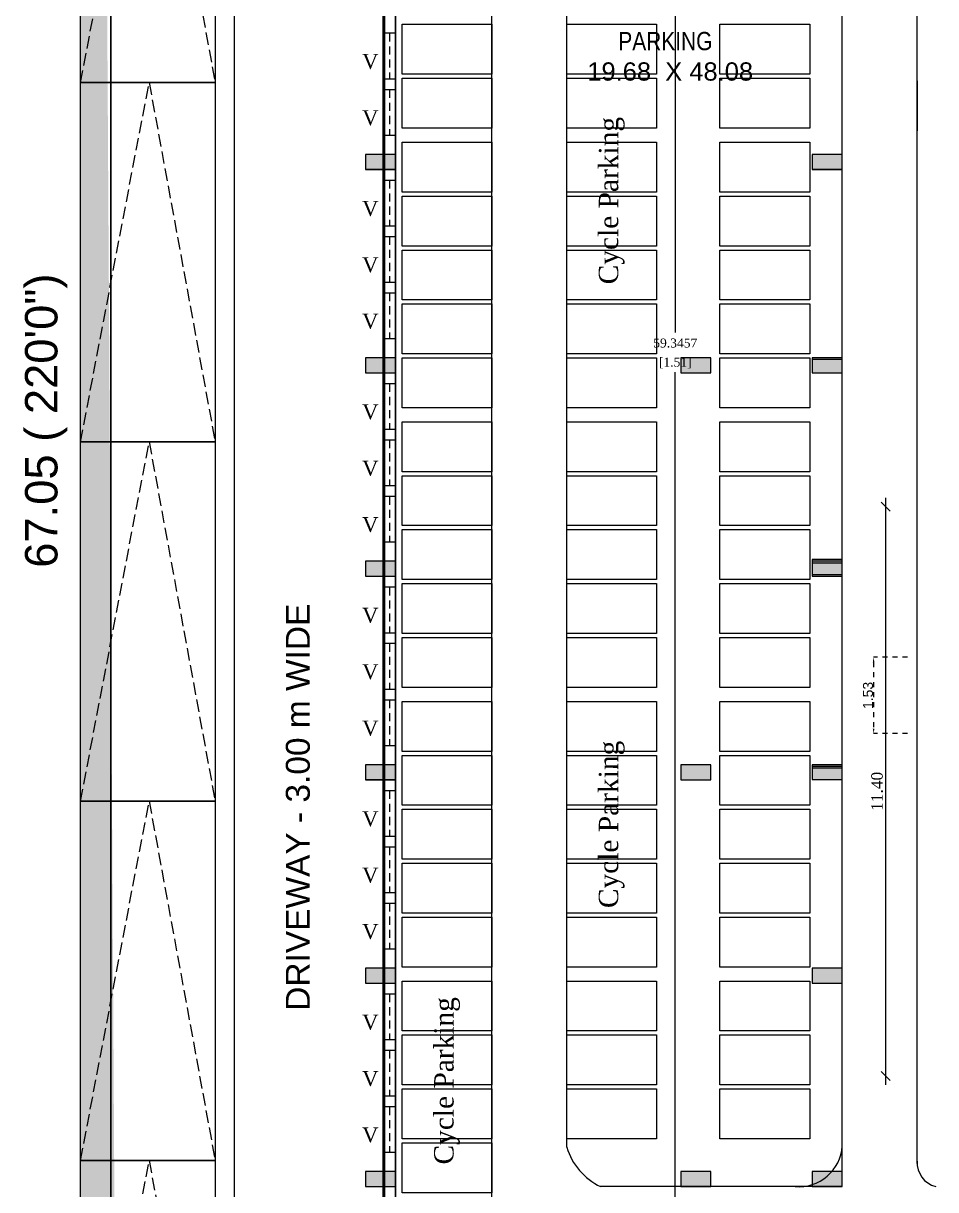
# Model space of a CAD drawing. Header units: metres. Extents: x 789 to 1127, y 8 to 183.
# Drawn here: x 815.78 to 834.07, y 70.2 to 93.57 of the extents above; entities that cross this region are included whole.
import ezdxf

# ---------------------------------------------------------------- set-up
doc = ezdxf.new("R2010")
doc.units = ezdxf.units.M
doc.header["$MEASUREMENT"] = 0
doc.header["$PDMODE"] = 96
for name, pattern in [('CABLIN', [0.35, 0.25, -0.1]), ('DOT2', [0.125, 0, -0.125]), ('HIDDEN', [0.375, 0.25, -0.125])]:
    doc.linetypes.add(name, pattern=pattern)
for name, color, linetype in [('Area', 3, 'Continuous'), ('BLK_1_FLR_0_EXIT_WIDTH_DOOR', 2, 'Continuous'), ('BLK_1_LVL_0_BLDG_FOOT_PRINT', 1, 'Continuous'), ('BLK_1_LVL_0_SIDE_SETBACK1', 171, 'Continuous'), ('C-ANNO-TABL', 10, 'Continuous'), ('FMB', 3, 'Continuous'), ('PLOT_BOUNDARY', 70, 'Continuous'), ('RWH', 130, 'Continuous'), ('T E X T', 7, 'Continuous'), ('TEXT1', 7, 'Continuous'), ('W A L L', 125, 'Continuous')]:
    doc.layers.add(name, color=color, linetype=linetype)
for name, color, linetype, plot in [('BLK_1_COVERED_AREA', 140, 'Continuous', False), ('BLK_1_FLR_0_BLT_UP_AREA', 26, 'Continuous', False), ('BLK_1_MAX_HEIGHT_CAL_SET_BACK', 6, 'Continuous', False), ('TWO_WHEELER_PARKING', 2, 'Continuous', False)]:
    doc.layers.add(name, color=color, linetype=linetype, plot=plot)
doc.layers.add('DIST_EXIT', color=7, linetype='Continuous', lineweight=0)
doc.styles.add('CORPORATION', font='arial.ttf')
doc.styles.add('PDF Arial Bold', font='arialbd.ttf')
doc.styles.add('S', font='swiss.ttf')
doc.styles.get("Standard").update_dxf_attribs({"font": 'BOOKOS.TTF'})
doc.styles.add('style1', font='romantic.ttf')
doc.dimstyles.new('Dim-outter', dxfattribs={"dimtxt": 1, "dimasz": 1, "dimexe": 0, "dimexo": 0, "dimgap": 1, "dimtad": 1, "dimlfac": -1, "dimzin": 3, "dimdsep": 46, "dimtxsty": 'CORPORATION', "dimblk": 'ARCHTICK', "dimcen": 0.125, "dimclrd": 8, "dimclre": 8, "dimclrt": 256, "dimazin": 0, "dimtfac": 0.5, "dimtix": 1, "dimtmove": 2, "dimatfit": 3, "dimfxl": 0, "dimtolj": 1, "dimtzin": 0, "dimarcsym": 0})
doc.dimstyles.get("Standard").update_dxf_attribs({"dimtxt": 0.23, "dimasz": 0.18, "dimexe": 0.18, "dimexo": 0, "dimgap": 0.05, "dimtad": 1, "dimzin": 0, "dimdsep": 46, "dimtxsty": 'Standard', "dimblk": 'OBLIQUE', "dimcen": 0.09, "dimdle": 0.18, "dimse1": 1, "dimse2": 1, "dimclrd": 256, "dimadec": 0, "dimazin": 0, "dimtfac": 1, "dimtix": 1, "dimtmove": 0, "dimatfit": 3, "dimldrblk": 'OBLIQUE', "dimfxl": 0, "dimtolj": 1, "dimtzin": 0, "dimlwd": 13, "dimarcsym": 0})
doc.dimstyles.new('STANDARD$0', dxfattribs={"dimtxt": 7, "dimasz": 3, "dimexe": 3, "dimexo": 1, "dimgap": 1.5, "dimtad": 1, "dimdec": 1, "dimzin": 1, "dimdsep": 46, "dimlunit": 4, "dimtxsty": 'Standard', "dimblk": 'OBLIQUE', "dimcen": 0.09375, "dimdle": 1, "dimclrd": 8, "dimclre": 8, "dimclrt": 7, "dimadec": 1, "dimazin": 0, "dimtfac": 1, "dimtdec": 1, "dimtix": 1, "dimtmove": 2, "dimatfit": 3, "dimldrblk": 'ARCHTICK', "dimfxl": 0, "dimfrac": 2, "dimtolj": 1, "dimtzin": 0, "dimarcsym": 0})

# ---------------------------------------------------------------- blocks, each defined once
blk = doc.blocks.new('45')
at = {"layer": 'C-ANNO-TABL'}
h = blk.add_hatch(color=240, dxfattribs=at)
h.dxf.hatch_style = 1
h.paths.add_polyline_path([(11205.351, -3180.565), (11205.351, -3180.865), (11205.952, -3180.865), (11205.952, -3180.565)])
h = blk.add_hatch(color=240, dxfattribs=at)
h.dxf.hatch_style = 1
h.paths.add_polyline_path([(11214.308, -3180.565), (11214.308, -3180.865), (11214.908, -3180.865), (11214.908, -3180.565)])
h = blk.add_hatch(color=240, dxfattribs=at)
h.dxf.hatch_style = 1
h.paths.add_polyline_path([(11205.351, -3184.641), (11205.351, -3184.941), (11205.952, -3184.941), (11205.952, -3184.641)])
h = blk.add_hatch(color=240, dxfattribs=at)
h.dxf.hatch_style = 1
h.paths.add_polyline_path([(11214.308, -3184.641), (11214.308, -3184.941), (11214.908, -3184.941), (11214.908, -3184.641)])
h = blk.add_hatch(color=240, dxfattribs=at)
h.dxf.hatch_style = 1
h.paths.add_polyline_path([(11214.308, -3184.677), (11214.308, -3184.906), (11214.908, -3184.906), (11214.908, -3184.677)])
h = blk.add_hatch(color=240, dxfattribs=at)
h.dxf.hatch_style = 1
h.paths.add_polyline_path([(11205.351, -3188.718), (11205.351, -3189.018), (11205.952, -3189.018), (11205.952, -3188.718)])
h = blk.add_hatch(color=240, dxfattribs=at)
h.dxf.hatch_style = 1
h.paths.add_polyline_path([(11214.308, -3188.718), (11214.308, -3188.947), (11214.908, -3188.947), (11214.908, -3188.718)])
h = blk.add_hatch(color=240, dxfattribs=at)
h.dxf.hatch_style = 1
h.paths.add_polyline_path([(11214.308, -3188.718), (11214.308, -3189.018), (11214.908, -3189.018), (11214.908, -3188.718)])
h = blk.add_hatch(color=240, dxfattribs=at)
h.dxf.hatch_style = 1
h.paths.add_polyline_path([(11214.308, -3188.754), (11214.308, -3188.982), (11214.908, -3188.982), (11214.908, -3188.754)])
h = blk.add_hatch(color=240, dxfattribs=at)
h.dxf.hatch_style = 1
h.paths.add_polyline_path([(11205.351, -3192.795), (11205.351, -3193.095), (11205.952, -3193.095), (11205.952, -3192.795)])
h = blk.add_hatch(color=240, dxfattribs=at)
h.dxf.hatch_style = 1
h.paths.add_polyline_path([(11214.308, -3192.795), (11214.308, -3193.095), (11214.908, -3193.095), (11214.908, -3192.795)])
h = blk.add_hatch(color=240, dxfattribs=at)
h.dxf.hatch_style = 1
h.paths.add_polyline_path([(11214.308, -3192.83), (11214.308, -3193.059), (11214.908, -3193.059), (11214.908, -3192.83)])
h = blk.add_hatch(color=240, dxfattribs=at)
h.dxf.hatch_style = 1
h.paths.add_polyline_path([(11214.308, -3192.866), (11214.308, -3193.095), (11214.908, -3193.095), (11214.908, -3192.866)])
h = blk.add_hatch(color=240, dxfattribs=at)
h.dxf.hatch_style = 1
h.paths.add_polyline_path([(11214.308, -3192.866), (11214.308, -3193.095), (11214.908, -3193.095), (11214.908, -3192.866)])
h = blk.add_hatch(color=240, dxfattribs=at)
h.dxf.hatch_style = 1
h.paths.add_polyline_path([(11205.351, -3196.871), (11205.351, -3197.171), (11205.952, -3197.171), (11205.952, -3196.871)])
h = blk.add_hatch(color=240, dxfattribs=at)
h.dxf.hatch_style = 1
h.paths.add_polyline_path([(11214.308, -3196.871), (11214.308, -3197.171), (11214.908, -3197.171), (11214.908, -3196.871)])
h = blk.add_hatch(color=240, dxfattribs=at)
h.dxf.hatch_style = 1
h.paths.add_polyline_path([(11205.351, -3200.948), (11205.351, -3201.248), (11205.952, -3201.248), (11205.952, -3200.948)])
h = blk.add_hatch(color=240, dxfattribs=at)
h.dxf.hatch_style = 1
h.paths.add_polyline_path([(11214.308, -3200.948), (11214.308, -3201.248), (11214.908, -3201.248), (11214.908, -3200.948)])
at = {"layer": 'C-ANNO-TABL', "color": 240}
for points in [[(11205.351, -3180.565), (11205.351, -3180.865), (11205.952, -3180.865), (11205.952, -3180.565)], [(11214.308, -3180.565), (11214.308, -3180.865), (11214.908, -3180.865), (11214.908, -3180.565)], [(11205.351, -3184.641), (11205.351, -3184.941), (11205.952, -3184.941), (11205.952, -3184.641)], [(11214.308, -3184.641), (11214.308, -3184.941), (11214.908, -3184.941), (11214.908, -3184.641)], [(11205.351, -3188.718), (11205.351, -3189.018), (11205.952, -3189.018), (11205.952, -3188.718)], [(11214.308, -3188.718), (11214.308, -3189.018), (11214.908, -3189.018), (11214.908, -3188.718)], [(11205.351, -3192.795), (11205.351, -3193.095), (11205.952, -3193.095), (11205.952, -3192.795)], [(11214.308, -3192.795), (11214.308, -3193.095), (11214.908, -3193.095), (11214.908, -3192.795)], [(11214.308, -3192.795), (11214.308, -3193.095), (11214.908, -3193.095), (11214.908, -3192.795)], [(11205.351, -3196.871), (11205.351, -3197.171), (11205.952, -3197.171), (11205.952, -3196.871)], [(11214.308, -3196.871), (11214.308, -3197.171), (11214.908, -3197.171), (11214.908, -3196.871)], [(11205.351, -3200.948), (11205.351, -3201.248), (11205.952, -3201.248), (11205.952, -3200.948)], [(11214.308, -3200.948), (11214.308, -3201.248), (11214.908, -3201.248), (11214.908, -3200.948)]]:
    blk.add_lwpolyline(points, close=True, dxfattribs=at)
for points in [[(11214.908, -3184.906), (11214.908, -3184.677), (11214.308, -3184.677), (11214.308, -3184.906)], [(11214.908, -3188.947), (11214.908, -3188.718), (11214.308, -3188.718), (11214.308, -3188.947)], [(11214.908, -3193.059), (11214.908, -3192.83), (11214.308, -3192.83), (11214.308, -3193.059)], [(11214.908, -3193.095), (11214.908, -3192.866), (11214.308, -3192.866), (11214.308, -3193.095)], [(11214.908, -3193.095), (11214.908, -3192.866), (11214.308, -3192.866), (11214.308, -3193.095)]]:
    blk.add_lwpolyline(points, dxfattribs=at)
blk = doc.blocks.new('369')
at = {"layer": 'C-ANNO-TABL'}
h = blk.add_hatch(color=240, dxfattribs=at)
h.dxf.hatch_style = 1
h.paths.add_polyline_path([(11109.804, -3177.662), (11109.804, -3177.962), (11110.404, -3177.962), (11110.404, -3177.662)])
h = blk.add_hatch(color=240, dxfattribs=at)
h.dxf.hatch_style = 1
h.paths.add_polyline_path([(11118.761, -3177.662), (11118.761, -3177.962), (11119.361, -3177.962), (11119.361, -3177.662)])
h = blk.add_hatch(color=240, dxfattribs=at)
h.dxf.hatch_style = 1
h.paths.add_polyline_path([(11109.804, -3181.739), (11109.804, -3182.039), (11110.404, -3182.039), (11110.404, -3181.739)])
h = blk.add_hatch(color=240, dxfattribs=at)
h.dxf.hatch_style = 1
h.paths.add_polyline_path([(11118.761, -3181.739), (11118.761, -3182.039), (11119.361, -3182.039), (11119.361, -3181.739)])
h = blk.add_hatch(color=240, dxfattribs=at)
h.dxf.hatch_style = 1
h.paths.add_polyline_path([(11118.761, -3181.774), (11118.761, -3182.003), (11119.361, -3182.003), (11119.361, -3181.774)])
h = blk.add_hatch(color=240, dxfattribs=at)
h.dxf.hatch_style = 1
h.paths.add_polyline_path([(11109.804, -3185.815), (11109.804, -3186.115), (11110.404, -3186.115), (11110.404, -3185.815)])
h = blk.add_hatch(color=240, dxfattribs=at)
h.dxf.hatch_style = 1
h.paths.add_polyline_path([(11118.761, -3185.78), (11118.761, -3186.08), (11119.361, -3186.08), (11119.361, -3185.78)])
h = blk.add_hatch(color=240, dxfattribs=at)
h.dxf.hatch_style = 1
h.paths.add_polyline_path([(11118.761, -3185.815), (11118.761, -3186.044), (11119.361, -3186.044), (11119.361, -3185.815)])
h = blk.add_hatch(color=240, dxfattribs=at)
h.dxf.hatch_style = 1
h.paths.add_polyline_path([(11118.761, -3185.851), (11118.761, -3186.08), (11119.361, -3186.08), (11119.361, -3185.851)])
h = blk.add_hatch(color=240, dxfattribs=at)
h.dxf.hatch_style = 1
h.paths.add_polyline_path([(11118.761, -3185.851), (11118.761, -3186.08), (11119.361, -3186.08), (11119.361, -3185.851)])
h = blk.add_hatch(color=240, dxfattribs=at)
h.dxf.hatch_style = 1
h.paths.add_polyline_path([(11109.804, -3189.892), (11109.804, -3190.192), (11110.404, -3190.192), (11110.404, -3189.892)])
h = blk.add_hatch(color=240, dxfattribs=at)
h.dxf.hatch_style = 1
h.paths.add_polyline_path([(11118.761, -3189.892), (11118.761, -3190.192), (11119.361, -3190.192), (11119.361, -3189.892)])
h = blk.add_hatch(color=240, dxfattribs=at)
h.dxf.hatch_style = 1
h.paths.add_polyline_path([(11118.761, -3189.928), (11118.761, -3190.156), (11119.361, -3190.156), (11119.361, -3189.928)])
h = blk.add_hatch(color=240, dxfattribs=at)
h.dxf.hatch_style = 1
h.paths.add_polyline_path([(11118.761, -3189.963), (11118.761, -3190.192), (11119.361, -3190.192), (11119.361, -3189.963)])
h = blk.add_hatch(color=240, dxfattribs=at)
h.dxf.hatch_style = 1
h.paths.add_polyline_path([(11118.761, -3189.963), (11118.761, -3190.192), (11119.361, -3190.192), (11119.361, -3189.963)])
h = blk.add_hatch(color=240, dxfattribs=at)
h.dxf.hatch_style = 1
h.paths.add_polyline_path([(11109.804, -3193.969), (11109.804, -3194.269), (11110.404, -3194.269), (11110.404, -3193.969)])
h = blk.add_hatch(color=240, dxfattribs=at)
h.dxf.hatch_style = 1
h.paths.add_polyline_path([(11118.761, -3193.969), (11118.761, -3194.269), (11119.361, -3194.269), (11119.361, -3193.969)])
h = blk.add_hatch(color=240, dxfattribs=at)
h.dxf.hatch_style = 1
h.paths.add_polyline_path([(11109.804, -3198.046), (11109.804, -3198.345), (11110.404, -3198.345), (11110.404, -3198.046)])
h = blk.add_hatch(color=240, dxfattribs=at)
h.dxf.hatch_style = 1
h.paths.add_polyline_path([(11118.761, -3198.046), (11118.761, -3198.345), (11119.361, -3198.345), (11119.361, -3198.046)])
at = {"layer": 'C-ANNO-TABL', "color": 240}
for points in [[(11109.804, -3177.662), (11109.804, -3177.962), (11110.404, -3177.962), (11110.404, -3177.662)], [(11118.761, -3177.662), (11118.761, -3177.962), (11119.361, -3177.962), (11119.361, -3177.662)], [(11109.804, -3181.739), (11109.804, -3182.039), (11110.404, -3182.039), (11110.404, -3181.739)], [(11118.761, -3181.739), (11118.761, -3182.039), (11119.361, -3182.039), (11119.361, -3181.739)], [(11109.804, -3185.815), (11109.804, -3186.115), (11110.404, -3186.115), (11110.404, -3185.815)], [(11118.761, -3185.78), (11118.761, -3186.08), (11119.361, -3186.08), (11119.361, -3185.78)], [(11109.804, -3189.892), (11109.804, -3190.192), (11110.404, -3190.192), (11110.404, -3189.892)], [(11118.761, -3189.892), (11118.761, -3190.192), (11119.361, -3190.192), (11119.361, -3189.892)], [(11118.761, -3189.892), (11118.761, -3190.192), (11119.361, -3190.192), (11119.361, -3189.892)], [(11109.804, -3193.969), (11109.804, -3194.269), (11110.404, -3194.269), (11110.404, -3193.969)], [(11118.761, -3193.969), (11118.761, -3194.269), (11119.361, -3194.269), (11119.361, -3193.969)], [(11109.804, -3198.046), (11109.804, -3198.345), (11110.404, -3198.345), (11110.404, -3198.046)], [(11118.761, -3198.046), (11118.761, -3198.345), (11119.361, -3198.345), (11119.361, -3198.046)]]:
    blk.add_lwpolyline(points, close=True, dxfattribs=at)
for points in [[(11119.361, -3182.003), (11119.361, -3181.774), (11118.761, -3181.774), (11118.761, -3182.003)], [(11119.361, -3186.044), (11119.361, -3185.815), (11118.761, -3185.815), (11118.761, -3186.044)], [(11119.361, -3186.08), (11119.361, -3185.851), (11118.761, -3185.851), (11118.761, -3186.08)], [(11119.361, -3186.08), (11119.361, -3185.851), (11118.761, -3185.851), (11118.761, -3186.08)], [(11119.361, -3190.156), (11119.361, -3189.928), (11118.761, -3189.928), (11118.761, -3190.156)], [(11119.361, -3190.192), (11119.361, -3189.963), (11118.761, -3189.963), (11118.761, -3190.192)], [(11119.361, -3190.192), (11119.361, -3189.963), (11118.761, -3189.963), (11118.761, -3190.192)]]:
    blk.add_lwpolyline(points, dxfattribs=at)
blk = doc.blocks.new('*D219')
at = {"layer": 'BLK_1_FLR_0_EXIT_WIDTH_DOOR', "linetype": 'DOT2', "lineweight": -2, "ltscale": 0.05}
for p, q in [((833.507, 80.869), (832.827, 80.869)), ((832.827, 80.769), (832.827, 79.441)), ((833.507, 79.341), (832.827, 79.341))]:
    blk.add_line(p, q, dxfattribs=at)
at = {"layer": 'BLK_1_FLR_0_EXIT_WIDTH_DOOR', "ltscale": 0.05}
for points in [[(832.81, 80.769), (832.843, 80.769), (832.827, 80.869)], [(832.81, 79.441), (832.843, 79.441), (832.827, 79.341)]]:
    blk.add_solid(points, dxfattribs=at)
at = {"layer": 'Defpoints', "color": 0, "ltscale": 0.05}
for p in [(833.507, 80.869), (832.827, 79.341), (833.507, 79.341)]:
    blk.add_point(p, dxfattribs=at)
at = {"layer": 'BLK_1_FLR_0_EXIT_WIDTH_DOOR', "ltscale": 0.05, "insert": (832.715, 80.105), "char_height": 0.2, "attachment_point": 5, "rotation": 90, "style": 'CORPORATION'}
blk.add_mtext('\\A1;1.53', dxfattribs=at)
blk = doc.blocks.new('_Oblique')
at = {"color": 0, "linetype": 'ByBlock', "lineweight": -2}
blk.add_line((-0.5, -0.5), (0.5, 0.5), dxfattribs=at)
blk = doc.blocks.new('*D138')
at = {"layer": 'BLK_1_MAX_HEIGHT_CAL_SET_BACK', "color": 0, "lineweight": -2}
for p, q in [((854.275, 116.653), (828.671, 116.653)), ((828.851, 116.653), (828.851, 87.379)), ((828.851, 57.307), (828.851, 86.58)), ((828.914, 57.307), (829.031, 57.307))]:
    blk.add_line(p, q, dxfattribs=at)
at = {"layer": 'Defpoints', "color": 0}
for p in [(828.851, 116.653), (854.338, 116.653), (828.851, 57.307)]:
    blk.add_point(p, dxfattribs=at)
at = {"layer": 'BLK_1_MAX_HEIGHT_CAL_SET_BACK', "color": 0, "lineweight": -2, "xscale": 0.18, "yscale": 0.18, "zscale": 0.18}
for p, rotation in [((828.851, 116.653), 90), ((828.851, 57.307), 270)]:
    blk.add_blockref('_Oblique', p, dxfattribs=dict(at, rotation=rotation))
at = {"layer": 'BLK_1_MAX_HEIGHT_CAL_SET_BACK', "color": 0, "char_height": 0.18, "attachment_point": 5}
for s, insert in [('\\A1;59.3457', (828.851, 87.165)), ('\\A1;[1.51]', (828.851, 86.765))]:
    blk.add_mtext(s, dxfattribs=dict(at, insert=insert))
blk = doc.blocks.new('*D436')
at = {"layer": 'Defpoints', "color": 0}
for p in [(831.028, 83.885), (832.792, 72.48), (833.066, 72.48)]:
    blk.add_point(p, dxfattribs=at)
at = {"layer": 'DIST_EXIT', "lineweight": 13}
blk.add_line((833.066, 84.065), (833.066, 72.3), dxfattribs=at)
at = {"layer": 'DIST_EXIT', "lineweight": 13, "xscale": 0.18, "yscale": 0.18, "zscale": 0.18}
for p, rotation in [((833.066, 83.885), 90), ((833.066, 72.48), 270)]:
    blk.add_blockref('_Oblique', p, dxfattribs=dict(at, rotation=rotation))
at = {"layer": 'DIST_EXIT', "color": 0, "insert": (832.897, 78.183), "char_height": 0.23, "attachment_point": 5, "rotation": 90}
blk.add_mtext('\\A1;11.40', dxfattribs=at)

msp = doc.modelspace()

# ---------------------------------------------------------------- hatches: boundary and pattern name
at = {"lineweight": -2, "ltscale": 0.5}
h = msp.add_hatch(dxfattribs=at)
h.set_pattern_fill('HEX', color=256, scale=2)
h.set_pattern_definition([(0, (-10114.8948, 3378.14307), (0, 0.433012702), [0.25, -0.5]), (120, (-10114.8948, 3378.14307), (-0.375, -0.216506351), [0.25, -0.5]), (60, (-10114.6448, 3378.14307), (-0.375, 0.216506351), [0.25, -0.5])])
h.paths.add_polyline_path([(849.22879, 116.6526), (816.92879, 116.6526), (816.92879, 49.6026), (819.21236, 49.6026), (819.21233, 50.20256), (817.72878, 50.20256), (817.3288, 116.0526), (848.62879, 116.0526), (848.62879, 50.2026), (846.15477, 50.20227), (846.15477, 49.60163), (849.22879, 49.6026)])
h = msp.add_hatch(color=240)
h.dxf.hatch_style = 1
h.paths.add_polyline_path([(822.63954, 90.94574), (822.63954, 90.64577), (823.23999, 90.64577), (823.23999, 90.94574)])
h = msp.add_hatch(color=240)
h.dxf.hatch_style = 1
h.paths.add_polyline_path([(822.63954, 86.86904), (822.63954, 86.56907), (823.23999, 86.56907), (823.23999, 86.86904)])
h = msp.add_hatch(color=240)
h.dxf.hatch_style = 1
h.paths.add_polyline_path([(828.9639, 86.86904), (828.9639, 86.56907), (829.56436, 86.56907), (829.56436, 86.86904)])
h = msp.add_hatch(color=240)
h.dxf.hatch_style = 1
h.paths.add_polyline_path([(828.9639, 86.86904), (828.9639, 86.56907), (829.56436, 86.56907), (829.56436, 86.86904)])
h = msp.add_hatch(color=240)
h.dxf.hatch_style = 1
h.paths.add_polyline_path([(822.63954, 82.79234), (822.63954, 82.49237), (823.23999, 82.49237), (823.23999, 82.79234)])
h = msp.add_hatch(color=240)
h.dxf.hatch_style = 1
h.paths.add_polyline_path([(822.63954, 78.71564), (822.63954, 78.41567), (823.23999, 78.41567), (823.23999, 78.71564)])
h = msp.add_hatch(color=240)
h.dxf.hatch_style = 1
h.paths.add_polyline_path([(828.9639, 78.71564), (828.9639, 78.41567), (829.56436, 78.41567), (829.56436, 78.71564)])
h = msp.add_hatch(color=240)
h.dxf.hatch_style = 1
h.paths.add_polyline_path([(822.63954, 74.63894), (822.63954, 74.33897), (823.23999, 74.33897), (823.23999, 74.63894)])
h = msp.add_hatch(color=240)
h.dxf.hatch_style = 1
h.paths.add_polyline_path([(822.63954, 70.56224), (822.63954, 70.26227), (823.23999, 70.26227), (823.23999, 70.56224)])
h = msp.add_hatch(color=240)
h.dxf.hatch_style = 1
h.paths.add_polyline_path([(828.9639, 70.56224), (828.9639, 70.26227), (829.56436, 70.26227), (829.56436, 70.56224)])

# ---------------------------------------------------------------- linework, layer by layer
at = {"lineweight": -3, "ltscale": 0.5}
for centre, radius, start, end in [((827.88525, 71.40618), 1.25955, 196.270038, 245.106948), ((831.32848, 71.13117), 0.87041, 265.32569, 356.042331), ((834.1963, 70.74763), 0.49997, 177.462604, 255.467176)]:
    msp.add_arc(centre, radius, start, end, dxfattribs=at)
at = {"layer": 'Area'}
msp.add_lwpolyline([(823.00999, 110.64966), (843.15033, 110.64966), (843.15033, 57.30966), (823.00999, 57.30966)], close=True, dxfattribs=at)
at = {"layer": 'BLK_1_COVERED_AREA', "ltscale": 400}
msp.add_lwpolyline([(823.00999, 110.64966), (843.15033, 110.64966), (843.15033, 57.30966), (823.00999, 57.30966)], close=True, dxfattribs=at)
at = {"layer": 'BLK_1_FLR_0_BLT_UP_AREA', "color": 26, "linetype": 'Continuous'}
msp.add_lwpolyline([(823.00999, 110.64966), (843.15033, 110.64966), (843.15033, 57.30966), (823.00999, 57.30966)], close=True, dxfattribs=at)
at = {"layer": 'BLK_1_LVL_0_BLDG_FOOT_PRINT', "ltscale": 400}
msp.add_lwpolyline([(823.00999, 110.64966), (843.15033, 110.64966), (843.15033, 57.30966), (823.00999, 57.30966)], close=True, dxfattribs=at)
at = {"layer": 'BLK_1_LVL_0_SIDE_SETBACK1'}
msp.add_lwpolyline([(823.00999, 57.30966), (816.92879, 57.30966), (816.92879, 110.64966), (823.00999, 110.64966)], close=True, dxfattribs=at)
at = {"layer": 'FMB'}
msp.add_lwpolyline([(816.92879, 116.6526), (849.22879, 116.6526), (849.22879, 49.6026), (816.92879, 49.6026)], close=True, dxfattribs=at)
at = {"layer": 'PLOT_BOUNDARY', "linetype": 'ByBlock'}
msp.add_lwpolyline([(816.92879, 116.6526), (849.22879, 116.6526), (849.22879, 49.6026), (816.92879, 49.6026)], close=True, dxfattribs=at)
at = {"layer": 'RWH'}
msp.add_lwpolyline([(817.53879, 49.6026), (816.92879, 49.6026), (816.92879, 116.6526), (849.22879, 116.6526), (849.22879, 49.6026), (848.61879, 49.6026), (848.61879, 116.0426), (817.53879, 116.0426)], close=True, dxfattribs=at)
at = {"layer": 'TWO_WHEELER_PARKING', "linetype": 'Continuous'}
for points in [[(825.17615, 92.55319), (823.37615, 92.55319), (823.37615, 93.55319), (825.17615, 93.55319)], [(828.47615, 92.55319), (826.67615, 92.55319), (826.67615, 93.55319), (828.47615, 93.55319)], [(831.54744, 92.55319), (829.74744, 92.55319), (829.74744, 93.55319), (831.54744, 93.55319)], [(825.17615, 91.47273), (823.37615, 91.47273), (823.37615, 92.47273), (825.17615, 92.47273)], [(828.47615, 91.47273), (826.67615, 91.47273), (826.67615, 92.47273), (828.47615, 92.47273)], [(831.54744, 91.47273), (829.74744, 91.47273), (829.74744, 92.47273), (831.54744, 92.47273)], [(825.17615, 90.19116), (823.37615, 90.19116), (823.37615, 91.19116), (825.17615, 91.19116)], [(828.47615, 90.19116), (826.67615, 90.19116), (826.67615, 91.19116), (828.47615, 91.19116)], [(831.54744, 90.19116), (829.74744, 90.19116), (829.74744, 91.19116), (831.54744, 91.19116)], [(825.17615, 89.11069), (823.37615, 89.11069), (823.37615, 90.11069), (825.17615, 90.11069)], [(828.47615, 89.11069), (826.67615, 89.11069), (826.67615, 90.11069), (828.47615, 90.11069)], [(831.54744, 89.11069), (829.74744, 89.11069), (829.74744, 90.11069), (831.54744, 90.11069)], [(825.17615, 88.03023), (823.37615, 88.03023), (823.37615, 89.03023), (825.17615, 89.03023)], [(828.47615, 88.03023), (826.67615, 88.03023), (826.67615, 89.03023), (828.47615, 89.03023)], [(831.54744, 88.03023), (829.74744, 88.03023), (829.74744, 89.03023), (831.54744, 89.03023)], [(825.17615, 86.94977), (823.37615, 86.94977), (823.37615, 87.94977), (825.17615, 87.94977)], [(828.47615, 86.94977), (826.67615, 86.94977), (826.67615, 87.94977), (828.47615, 87.94977)], [(831.54744, 86.94977), (829.74744, 86.94977), (829.74744, 87.94977), (831.54744, 87.94977)], [(825.17615, 85.86931), (823.37615, 85.86931), (823.37615, 86.86931), (825.17615, 86.86931)], [(828.47615, 85.86931), (826.67615, 85.86931), (826.67615, 86.86931), (828.47615, 86.86931)], [(831.54744, 85.86931), (829.74744, 85.86931), (829.74744, 86.86931), (831.54744, 86.86931)], [(825.17615, 84.58773), (823.37615, 84.58773), (823.37615, 85.58773), (825.17615, 85.58773)], [(828.47615, 84.58773), (826.67615, 84.58773), (826.67615, 85.58773), (828.47615, 85.58773)], [(831.54744, 84.58773), (829.74744, 84.58773), (829.74744, 85.58773), (831.54744, 85.58773)], [(825.17615, 83.50727), (823.37615, 83.50727), (823.37615, 84.50727), (825.17615, 84.50727)], [(828.47615, 83.50727), (826.67615, 83.50727), (826.67615, 84.50727), (828.47615, 84.50727)], [(831.54744, 83.50727), (829.74744, 83.50727), (829.74744, 84.50727), (831.54744, 84.50727)], [(825.17615, 82.42681), (823.37615, 82.42681), (823.37615, 83.42681), (825.17615, 83.42681)], [(828.47615, 82.42681), (826.67615, 82.42681), (826.67615, 83.42681), (828.47615, 83.42681)], [(831.54744, 82.42681), (829.74744, 82.42681), (829.74744, 83.42681), (831.54744, 83.42681)], [(825.17615, 81.34635), (823.37615, 81.34635), (823.37615, 82.34635), (825.17615, 82.34635)], [(828.47615, 81.34635), (826.67615, 81.34635), (826.67615, 82.34635), (828.47615, 82.34635)], [(831.54744, 81.34635), (829.74744, 81.34635), (829.74744, 82.34635), (831.54744, 82.34635)], [(825.17615, 80.26589), (823.37615, 80.26589), (823.37615, 81.26589), (825.17615, 81.26589)], [(828.47615, 80.26589), (826.67615, 80.26589), (826.67615, 81.26589), (828.47615, 81.26589)], [(831.54744, 80.26589), (829.74744, 80.26589), (829.74744, 81.26589), (831.54744, 81.26589)], [(825.17615, 78.98431), (823.37615, 78.98431), (823.37615, 79.98431), (825.17615, 79.98431)], [(828.47615, 78.98431), (826.67615, 78.98431), (826.67615, 79.98431), (828.47615, 79.98431)], [(831.54744, 78.98431), (829.74744, 78.98431), (829.74744, 79.98431), (831.54744, 79.98431)], [(825.17615, 77.90385), (823.37615, 77.90385), (823.37615, 78.90385), (825.17615, 78.90385)], [(828.47615, 77.90385), (826.67615, 77.90385), (826.67615, 78.90385), (828.47615, 78.90385)], [(831.54744, 77.90385), (829.74744, 77.90385), (829.74744, 78.90385), (831.54744, 78.90385)], [(825.17615, 76.82339), (823.37615, 76.82339), (823.37615, 77.82339), (825.17615, 77.82339)], [(828.47615, 76.82339), (826.67615, 76.82339), (826.67615, 77.82339), (828.47615, 77.82339)], [(831.54744, 76.82339), (829.74744, 76.82339), (829.74744, 77.82339), (831.54744, 77.82339)], [(825.17615, 75.74292), (823.37615, 75.74292), (823.37615, 76.74292), (825.17615, 76.74292)], [(828.47615, 75.74292), (826.67615, 75.74292), (826.67615, 76.74292), (828.47615, 76.74292)], [(831.54744, 75.74292), (829.74744, 75.74292), (829.74744, 76.74292), (831.54744, 76.74292)], [(825.17615, 74.66246), (823.37615, 74.66246), (823.37615, 75.66246), (825.17615, 75.66246)], [(828.47615, 74.66246), (826.67615, 74.66246), (826.67615, 75.66246), (828.47615, 75.66246)], [(831.54744, 74.66246), (829.74744, 74.66246), (829.74744, 75.66246), (831.54744, 75.66246)], [(825.17615, 73.38088), (823.37615, 73.38088), (823.37615, 74.38088), (825.17615, 74.38088)], [(828.47615, 73.38088), (826.67615, 73.38088), (826.67615, 74.38088), (828.47615, 74.38088)], [(831.54744, 73.38088), (829.74744, 73.38088), (829.74744, 74.38088), (831.54744, 74.38088)], [(825.17615, 72.30042), (823.37615, 72.30042), (823.37615, 73.30042), (825.17615, 73.30042)], [(828.47615, 72.30042), (826.67615, 72.30042), (826.67615, 73.30042), (828.47615, 73.30042)], [(831.54744, 72.30042), (829.74744, 72.30042), (829.74744, 73.30042), (831.54744, 73.30042)], [(825.17615, 71.21996), (823.37615, 71.21996), (823.37615, 72.21996), (825.17615, 72.21996)], [(828.47615, 71.21996), (826.67615, 71.21996), (826.67615, 72.21996), (828.47615, 72.21996)], [(831.54744, 71.21996), (829.74744, 71.21996), (829.74744, 72.21996), (831.54744, 72.21996)], [(825.17615, 70.1395), (823.37615, 70.1395), (823.37615, 71.1395), (825.17615, 71.1395)]]:
    msp.add_lwpolyline(points, close=True, dxfattribs=at)
at = {"layer": 'W A L L', "lineweight": -2, "ltscale": 0.5}
msp.add_line((820.00999, 116.6526), (820.00999, 49.6026), dxfattribs=at)
at = {"layer": 'W A L L'}
for p, q in [((817.53879, 50.2126), (817.53879, 116.0426)), ((823.23999, 110.64827), (823.23999, 57.30827)), ((823.23999, 57.53687), (823.23999, 110.41967)), ((823.23999, 57.53687), (823.23999, 110.41967)), ((826.67615, 93.41967), (826.67615, 94.41967)), ((823.23999, 93.37266), (823.00999, 93.37266)), ((823.00999, 93.37266), (823.00999, 92.46266)), ((823.23999, 93.37266), (823.00999, 93.37266)), ((823.00999, 93.37266), (823.00999, 92.46266)), ((823.23999, 92.46266), (823.23999, 93.37266)), ((826.67615, 92.41967), (826.67615, 93.41967)), ((823.00999, 92.46266), (823.23999, 92.46266)), ((823.00999, 92.46266), (823.23999, 92.46266)), ((826.67615, 91.41967), (826.67615, 92.41967)), ((833.70492, 91.41967), (833.70492, 92.41967)), ((823.23999, 92.24275), (823.00999, 92.24275)), ((823.00999, 92.24275), (823.00999, 91.33275)), ((823.23999, 92.24275), (823.00999, 92.24275)), ((823.00999, 92.24275), (823.00999, 91.33275)), ((823.23999, 91.33275), (823.23999, 92.24275)), ((826.67615, 90.41967), (826.67615, 91.41967)), ((823.00999, 91.33275), (823.23999, 91.33275)), ((823.00999, 91.33275), (823.23999, 91.33275)), ((822.63954, 90.94574), (822.63954, 90.64577)), ((823.23999, 90.94574), (822.63954, 90.94574)), ((823.23999, 90.64577), (823.23999, 90.94574)), ((822.63954, 90.64577), (823.23999, 90.64577)), ((823.23999, 90.42586), (823.00999, 90.42586)), ((823.00999, 90.42586), (823.00999, 89.51586)), ((823.23999, 90.42586), (823.00999, 90.42586)), ((823.00999, 90.42586), (823.00999, 89.51586)), ((823.23999, 89.51586), (823.23999, 90.42586)), ((826.67615, 89.41967), (826.67615, 90.41967)), ((833.69682, 89.41967), (833.69682, 90.41967)), ((823.00999, 89.51586), (823.23999, 89.51586)), ((823.00999, 89.51586), (823.23999, 89.51586)), ((823.23999, 89.29596), (823.00999, 89.29596)), ((823.00999, 89.29596), (823.00999, 88.38596)), ((823.23999, 89.29596), (823.00999, 89.29596)), ((823.00999, 89.29596), (823.00999, 88.38596)), ((823.23999, 88.38596), (823.23999, 89.29596)), ((826.67615, 88.41967), (826.67615, 89.41967)), ((833.69682, 88.41967), (833.69682, 89.41967)), ((823.00999, 88.38596), (823.23999, 88.38596)), ((823.00999, 88.38596), (823.23999, 88.38596)), ((826.67615, 87.41967), (826.67615, 88.41967)), ((833.69682, 87.41967), (833.69682, 88.41967)), ((823.23999, 88.16605), (823.00999, 88.16605)), ((823.00999, 88.16605), (823.00999, 87.25605)), ((823.23999, 88.16605), (823.00999, 88.16605)), ((823.00999, 88.16605), (823.00999, 87.25605)), ((823.23999, 87.25605), (823.23999, 88.16605)), ((826.67615, 86.41967), (826.67615, 87.41967)), ((823.00999, 87.25605), (823.23999, 87.25605)), ((823.00999, 87.25605), (823.23999, 87.25605)), ((822.63954, 86.86904), (822.63954, 86.56907)), ((823.23999, 86.86904), (822.63954, 86.86904)), ((823.23999, 86.56907), (823.23999, 86.86904)), ((828.9639, 86.86904), (828.9639, 86.56907)), ((829.56436, 86.86904), (828.9639, 86.86904)), ((828.9639, 86.86904), (828.9639, 86.56907)), ((829.56436, 86.86904), (828.9639, 86.86904)), ((829.56436, 86.56907), (829.56436, 86.86904)), ((829.56436, 86.56907), (829.56436, 86.86904)), ((822.63954, 86.56907), (823.23999, 86.56907)), ((828.9639, 86.56907), (829.56436, 86.56907)), ((828.9639, 86.56907), (829.56436, 86.56907)), ((833.69682, 85.57046), (833.69682, 86.57046)), ((823.23999, 86.34916), (823.00999, 86.34916)), ((823.00999, 86.34916), (823.00999, 85.43916)), ((823.23999, 86.34916), (823.00999, 86.34916)), ((823.00999, 86.34916), (823.00999, 85.43916)), ((823.23999, 85.43916), (823.23999, 86.34916)), ((826.67615, 85.41967), (826.67615, 86.41967)), ((833.69682, 84.57046), (833.69682, 85.57046)), ((823.00999, 85.43916), (823.23999, 85.43916)), ((823.00999, 85.43916), (823.23999, 85.43916)), ((826.67615, 84.41967), (826.67615, 85.41967)), ((823.23999, 85.21926), (823.00999, 85.21926)), ((823.00999, 85.21926), (823.00999, 84.30926)), ((823.23999, 85.21926), (823.00999, 85.21926)), ((823.00999, 85.21926), (823.00999, 84.30926)), ((823.23999, 84.30926), (823.23999, 85.21926)), ((826.67615, 83.41967), (826.67615, 84.41967)), ((833.69682, 83.57046), (833.69682, 84.57046)), ((823.00999, 84.30926), (823.23999, 84.30926)), ((823.00999, 84.30926), (823.23999, 84.30926)), ((823.23999, 84.08935), (823.00999, 84.08935)), ((823.00999, 84.08935), (823.00999, 83.17935)), ((823.23999, 84.08935), (823.00999, 84.08935)), ((823.00999, 84.08935), (823.00999, 83.17935)), ((823.23999, 83.17935), (823.23999, 84.08935)), ((826.67615, 82.41967), (826.67615, 83.41967)), ((823.00999, 83.17935), (823.23999, 83.17935)), ((823.00999, 83.17935), (823.23999, 83.17935)), ((822.63954, 82.79234), (822.63954, 82.49237)), ((823.23999, 82.79234), (822.63954, 82.79234)), ((823.23999, 82.49237), (823.23999, 82.79234)), ((822.63954, 82.49237), (823.23999, 82.49237)), ((823.23999, 82.27246), (823.00999, 82.27246)), ((823.00999, 82.27246), (823.00999, 81.36246)), ((823.23999, 82.27246), (823.00999, 82.27246)), ((823.00999, 82.27246), (823.00999, 81.36246)), ((823.23999, 81.36246), (823.23999, 82.27246)), ((826.67615, 81.41967), (826.67615, 82.41967)), ((833.69682, 81.35948), (833.69682, 82.35948)), ((823.00999, 81.36246), (823.23999, 81.36246)), ((823.00999, 81.36246), (823.23999, 81.36246)), ((826.67615, 80.41967), (826.67615, 81.41967)), ((833.69682, 80.35948), (833.69682, 81.35948)), ((823.23999, 81.14256), (823.00999, 81.14256)), ((823.00999, 81.14256), (823.00999, 80.23256)), ((823.23999, 81.14256), (823.00999, 81.14256)), ((823.00999, 81.14256), (823.00999, 80.23256)), ((823.23999, 80.23256), (823.23999, 81.14256)), ((826.67615, 79.41967), (826.67615, 80.41967)), ((823.00999, 80.23256), (823.23999, 80.23256)), ((823.00999, 80.23256), (823.23999, 80.23256)), ((833.69682, 79.35948), (833.69682, 80.35948)), ((823.23999, 80.01265), (823.00999, 80.01265)), ((823.00999, 80.01265), (823.00999, 79.10265)), ((823.23999, 80.01265), (823.00999, 80.01265)), ((823.00999, 80.01265), (823.00999, 79.10265)), ((823.23999, 79.10265), (823.23999, 80.01265)), ((826.67615, 78.41967), (826.67615, 79.41967)), ((823.00999, 79.10265), (823.23999, 79.10265)), ((823.00999, 79.10265), (823.23999, 79.10265)), ((822.63954, 78.71564), (822.63954, 78.41567)), ((823.23999, 78.71564), (822.63954, 78.71564)), ((823.23999, 78.41567), (823.23999, 78.71564)), ((828.9639, 78.71564), (828.9639, 78.41567)), ((829.56436, 78.71564), (828.9639, 78.71564)), ((829.56436, 78.41567), (829.56436, 78.71564)), ((822.63954, 78.41567), (823.23999, 78.41567)), ((826.67615, 77.41967), (826.67615, 78.41967)), ((828.9639, 78.41567), (829.56436, 78.41567)), ((823.23999, 78.19576), (823.00999, 78.19576)), ((823.00999, 78.19576), (823.00999, 77.28576)), ((823.23999, 78.19576), (823.00999, 78.19576)), ((823.00999, 78.19576), (823.00999, 77.28576)), ((823.23999, 77.28576), (823.23999, 78.19576)), ((833.69682, 77.14985), (833.69682, 78.14985)), ((826.67615, 76.41967), (826.67615, 77.41967)), ((823.00999, 77.28576), (823.23999, 77.28576)), ((823.00999, 77.28576), (823.23999, 77.28576)), ((833.69682, 76.14985), (833.69682, 77.14985)), ((823.23999, 77.06586), (823.00999, 77.06586)), ((823.00999, 77.06586), (823.00999, 76.15586)), ((823.23999, 77.06586), (823.00999, 77.06586)), ((823.00999, 77.06586), (823.00999, 76.15586)), ((823.23999, 76.15586), (823.23999, 77.06586)), ((826.67615, 75.41967), (826.67615, 76.41967)), ((823.00999, 76.15586), (823.23999, 76.15586)), ((823.00999, 76.15586), (823.23999, 76.15586)), ((833.69682, 75.14985), (833.69682, 76.14985)), ((823.23999, 75.93595), (823.00999, 75.93595)), ((823.00999, 75.93595), (823.00999, 75.02595)), ((823.23999, 75.93595), (823.00999, 75.93595)), ((823.00999, 75.93595), (823.00999, 75.02595)), ((823.23999, 75.02595), (823.23999, 75.93595)), ((826.67615, 74.41967), (826.67615, 75.41967)), ((823.00999, 75.02595), (823.23999, 75.02595)), ((823.00999, 75.02595), (823.23999, 75.02595)), ((822.63954, 74.63894), (822.63954, 74.33897)), ((823.23999, 74.63894), (822.63954, 74.63894)), ((823.23999, 74.33897), (823.23999, 74.63894)), ((822.63954, 74.33897), (823.23999, 74.33897)), ((826.67615, 73.41967), (826.67615, 74.41967)), ((833.69682, 73.34036), (833.69682, 74.34036)), ((823.23999, 74.11906), (823.00999, 74.11906)), ((823.00999, 74.11906), (823.00999, 73.20906)), ((823.23999, 74.11906), (823.00999, 74.11906)), ((823.00999, 74.11906), (823.00999, 73.20906)), ((823.23999, 73.20906), (823.23999, 74.11906)), ((826.67615, 72.41967), (826.67615, 73.41967)), ((823.00999, 73.20906), (823.23999, 73.20906)), ((823.00999, 73.20906), (823.23999, 73.20906)), ((833.69682, 72.34036), (833.69682, 73.34036)), ((823.23999, 72.98916), (823.00999, 72.98916)), ((823.00999, 72.98916), (823.00999, 72.07916)), ((823.23999, 72.98916), (823.00999, 72.98916)), ((823.00999, 72.98916), (823.00999, 72.07916)), ((823.23999, 72.07916), (823.23999, 72.98916)), ((826.67615, 71.41967), (826.67615, 72.41967)), ((833.69682, 71.34036), (833.69682, 72.34036)), ((823.00999, 72.07916), (823.23999, 72.07916)), ((823.00999, 72.07916), (823.23999, 72.07916)), ((823.23999, 71.85925), (823.00999, 71.85925)), ((823.00999, 71.85925), (823.00999, 70.94925)), ((823.23999, 71.85925), (823.00999, 71.85925)), ((823.00999, 71.85925), (823.00999, 70.94925)), ((823.23999, 70.94925), (823.23999, 71.85925)), ((823.00999, 70.94925), (823.23999, 70.94925)), ((823.00999, 70.94925), (823.23999, 70.94925)), ((822.63954, 70.56224), (822.63954, 70.26227)), ((823.23999, 70.56224), (822.63954, 70.56224)), ((823.23999, 70.26227), (823.23999, 70.56224)), ((828.9639, 70.56224), (828.9639, 70.26227)), ((829.56436, 70.56224), (828.9639, 70.56224)), ((829.56436, 70.26227), (829.56436, 70.56224)), ((822.63954, 70.26227), (823.23999, 70.26227)), ((828.9639, 70.26227), (829.56436, 70.26227))]:
    msp.add_line(p, q, dxfattribs=at)
at = {"layer": 'W A L L', "lineweight": 50}
msp.add_line((823.00999, 57.30966), (823.00999, 110.64966), dxfattribs=at)
at = {"layer": 'W A L L', "lineweight": -3, "ltscale": 0.5}
for p, q in [((825.17615, 62.33887), (825.17615, 110.41967)), ((826.67615, 71.0533), (826.67615, 110.41967)), ((832.19682, 70.41364), (832.19682, 110.41967)), ((833.69682, 70.7255), (833.69682, 110.41967)), ((832.19682, 70.26366), (827.35508, 70.26366))]:
    msp.add_line(p, q, dxfattribs=at)
at = {"layer": 'W A L L', "linetype": 'CABLIN'}
for p, q in [((816.92879, 92.38381), (818.30379, 99.58381)), ((818.30379, 99.58381), (819.62879, 92.38381)), ((816.92879, 85.18381), (818.30379, 92.38381)), ((818.30379, 92.38381), (819.62879, 85.18381)), ((816.92879, 77.98381), (818.30379, 85.18381)), ((818.30379, 85.18381), (819.62879, 77.98381)), ((816.92879, 70.78381), (818.30379, 77.98381)), ((818.30379, 77.98381), (819.62879, 70.78381)), ((816.92879, 63.58381), (818.30379, 70.78381)), ((818.30379, 70.78381), (819.62879, 63.58381))]:
    msp.add_line(p, q, dxfattribs=at)
at = {"layer": 'W A L L', "lineweight": -2}
for p, q in [((816.92879, 92.38381), (816.92879, 99.58381)), ((819.62879, 99.58381), (819.62879, 92.38381)), ((816.92879, 85.18381), (816.92879, 92.38381)), ((816.92879, 92.38381), (819.62879, 92.38381)), ((819.62879, 92.38381), (816.92879, 92.38381)), ((819.62879, 92.38381), (819.62879, 85.18381)), ((816.92879, 77.98381), (816.92879, 85.18381)), ((816.92879, 85.18381), (819.62879, 85.18381)), ((819.62879, 85.18381), (816.92879, 85.18381)), ((819.62879, 85.18381), (819.62879, 77.98381)), ((816.92879, 70.78381), (816.92879, 77.98381)), ((816.92879, 77.98381), (819.62879, 77.98381)), ((819.62879, 77.98381), (816.92879, 77.98381)), ((819.62879, 77.98381), (819.62879, 70.78381)), ((816.92879, 63.58381), (816.92879, 70.78381)), ((816.92879, 70.78381), (819.62879, 70.78381)), ((819.62879, 70.78381), (816.92879, 70.78381)), ((819.62879, 70.78381), (819.62879, 63.58381))]:
    msp.add_line(p, q, dxfattribs=at)
at = {"layer": 'W A L L', "linetype": 'HIDDEN', "ltscale": 0.65}
for p, q in [((823.12499, 93.37266), (823.12499, 92.46266)), ((823.12499, 92.24275), (823.12499, 91.33275)), ((823.12499, 90.42586), (823.12499, 89.51586)), ((823.12499, 89.29596), (823.12499, 88.38596)), ((823.12499, 88.16605), (823.12499, 87.25605)), ((823.12499, 86.34916), (823.12499, 85.43916)), ((823.12499, 85.21926), (823.12499, 84.30926)), ((823.12499, 84.08935), (823.12499, 83.17935)), ((823.12499, 82.27246), (823.12499, 81.36246)), ((823.12499, 81.14256), (823.12499, 80.23256)), ((823.12499, 80.01265), (823.12499, 79.10265)), ((823.12499, 78.19576), (823.12499, 77.28576)), ((823.12499, 77.06586), (823.12499, 76.15586)), ((823.12499, 75.93595), (823.12499, 75.02595)), ((823.12499, 74.11906), (823.12499, 73.20906)), ((823.12499, 72.98916), (823.12499, 72.07916)), ((823.12499, 71.85925), (823.12499, 70.94925))]:
    msp.add_line(p, q, dxfattribs=at)

# ---------------------------------------------------------------- block references
at = {"lineweight": -3}
for name, p in [('45', (-10382.71166, 3271.51181)), ('369', (-10287.16416, 3268.60914))]:
    msp.add_blockref(name, p, dxfattribs=at)

# ---------------------------------------------------------------- texts
at = {"layer": 'T E X T', "insert": (826.66133, 92.41967), "char_height": 0.3657525, "attachment_point": 7, "style": 'PDF Arial Bold'}
msp.add_mtext('{\\fSwis721 Cn BT|b0|i0|c0|p34;         PARKING \\P} {\\fArial|b0|i0|c0|p34;  19.68  X 48.08}', dxfattribs=at)
at = {"layer": 'T E X T', "lineweight": -2, "insert": (815.81709, 82.66284), "char_height": 0.65, "width": 7.6349537, "attachment_point": 1, "rotation": 90, "style": 'S'}
msp.add_mtext('67.05 ( 220\'0")', dxfattribs=at)
at = {"layer": 'TEXT1'}
for p in [(822.57467, 92.66046), (822.57467, 91.53056), (822.57467, 89.71367), (822.57467, 88.58376), (822.57467, 87.45386), (822.57467, 85.63697), (822.57467, 84.50706), (822.57467, 83.37716), (822.57467, 81.56027), (822.57467, 80.43036), (822.57467, 79.30046), (822.57467, 77.48357), (822.57467, 76.35366), (822.57467, 75.22376), (822.57467, 73.40687), (822.57467, 72.27696), (822.57467, 71.14706)]:
    msp.add_text('V', height=0.3, dxfattribs=at).set_placement(p)
at = {"layer": 'TEXT1', "lineweight": -2}
for s, height, rotation, style, p in [(' Cycle Parking ', 0.3899842, 89.961932, 'style1', (827.70638, 88.19598)), ('DRIVEWAY - 3.00 m WIDE', 0.48, 90, 'S', (821.52506, 73.7854)), (' Cycle Parking ', 0.3899842, 89.961932, 'style1', (827.70638, 75.69598)), (' Cycle Parking ', 0.3899842, 89.961932, 'style1', (824.40638, 70.55835))]:
    msp.add_text(s, height=height, rotation=rotation, dxfattribs=dict(at, style=style)).set_placement(p)

# ---------------------------------------------------------------- dimensions: what is measured, and where the dimension line sits
at = {"layer": 'BLK_1_FLR_0_EXIT_WIDTH_DOOR', "color": 2, "ltscale": 0.05}
dim = msp.add_linear_dim(base=(832.82679, 79.34106), p1=(833.50725, 80.86942), p2=(833.50725, 79.34106), angle=90, dimstyle='Dim-outter', override={"dimtxt": 0.2, "dimasz": 0.1, "dimgap": 0.01, "dimpost": '\\X', "dimsah": 1, "dimclrd": 256, "dimclre": 256}, dxfattribs=at)
dim.commit()
dim.dimension.update_dxf_attribs({"geometry": '*D219', "text_midpoint": (832.71461, 80.10524)})
at = {"layer": 'BLK_1_MAX_HEIGHT_CAL_SET_BACK', "color": 6}
dim = msp.add_linear_dim(base=(828.85119, 116.6526), p1=(828.85119, 57.30686), p2=(854.3378, 116.6526), angle=90, dimstyle='STANDARD$0', override={"dimscale": 1, "dimtxt": 0.18, "dimasz": 0.18, "dimexe": 0.18, "dimexo": 0.0625, "dimgap": 0.09, "dimtad": 0, "dimtih": 1, "dimtoh": 1, "dimdec": 4, "dimlunit": 2, "dimpost": '\\X', "dimcen": 0.09, "dimdle": 0, "dimclrd": 0, "dimclre": 0, "dimclrt": 0, "dimtdec": 4, "dimtix": 0, "dimtofl": 0, "dimfrac": 0}, dxfattribs=at)
dim.commit()
dim.dimension.update_dxf_attribs({"geometry": '*D138', "text_midpoint": (828.85119, 86.97973)})
at = {"layer": 'DIST_EXIT'}
dim = msp.add_linear_dim(base=(833.0655, 72.48042), p1=(831.02792, 83.88488), p2=(832.79215, 72.48042), angle=90, dimstyle='Standard', dxfattribs=at)
dim.commit()
dim.dimension.update_dxf_attribs({"geometry": '*D436', "text_midpoint": (832.89654, 78.18265)})

doc.saveas('drawing.dxf')
